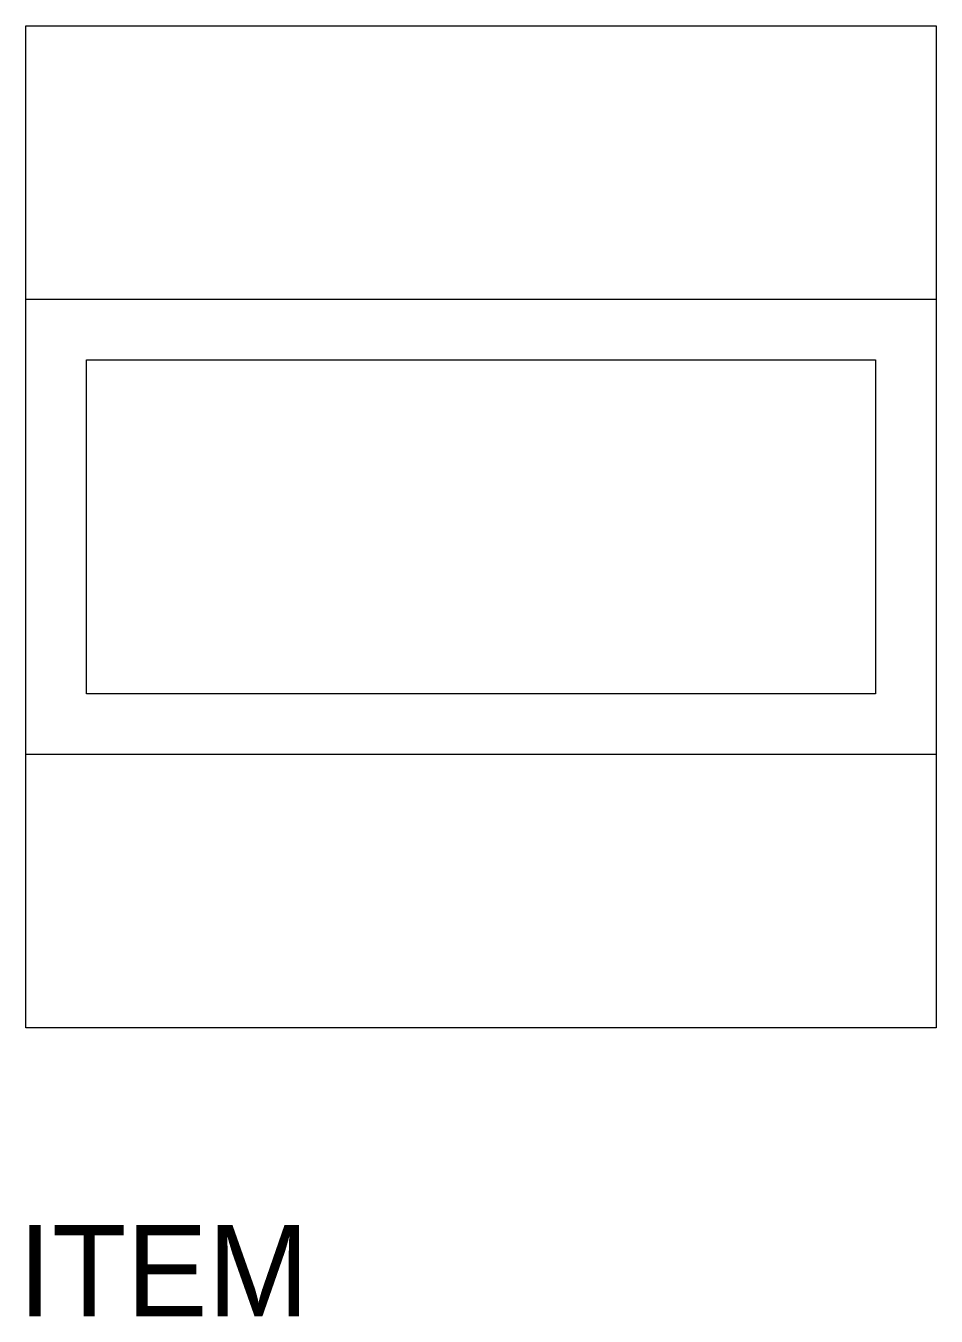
# Model space of a CAD drawing. Extents: x 0 to 1.52, y -0.48 to 1.68.
import ezdxf

# ---------------------------------------------------------------- set-up
doc = ezdxf.new("R2010")
doc.units = 0
doc.layers.get('0').update_dxf_attribs({"linetype": 'CONTINUOUS'})

msp = doc.modelspace()

# ---------------------------------------------------------------- linework, layer by layer
at = {"color": 0, "linetype": 'BYBLOCK'}
for p, q in [((0, 0), (0, 1.6764)), ((0, 1.6764), (1.524, 1.6764)), ((1.524, 1.6764), (1.524, 0)), ((0, 1.2192), (1.524, 1.2192)), ((0.1016, 0.5588), (0.1016, 1.1176)), ((0.1016, 1.1176), (1.4224, 1.1176)), ((1.4224, 1.1176), (1.4224, 0.5588)), ((1.4224, 0.5588), (0.1016, 0.5588)), ((1.524, 0.4572), (0, 0.4572)), ((1.524, 0), (0, 0))]:
    msp.add_line(p, q, dxfattribs=at)

# ---------------------------------------------------------------- texts
at = {"color": 0, "linetype": 'BYBLOCK', "flags": 3}
msp.add_attdef('ITEM', (-0.0127, -0.4826), 'RECTANGULAR PLANTER', height=0.1524, dxfattribs=at)

doc.saveas('drawing.dxf')
